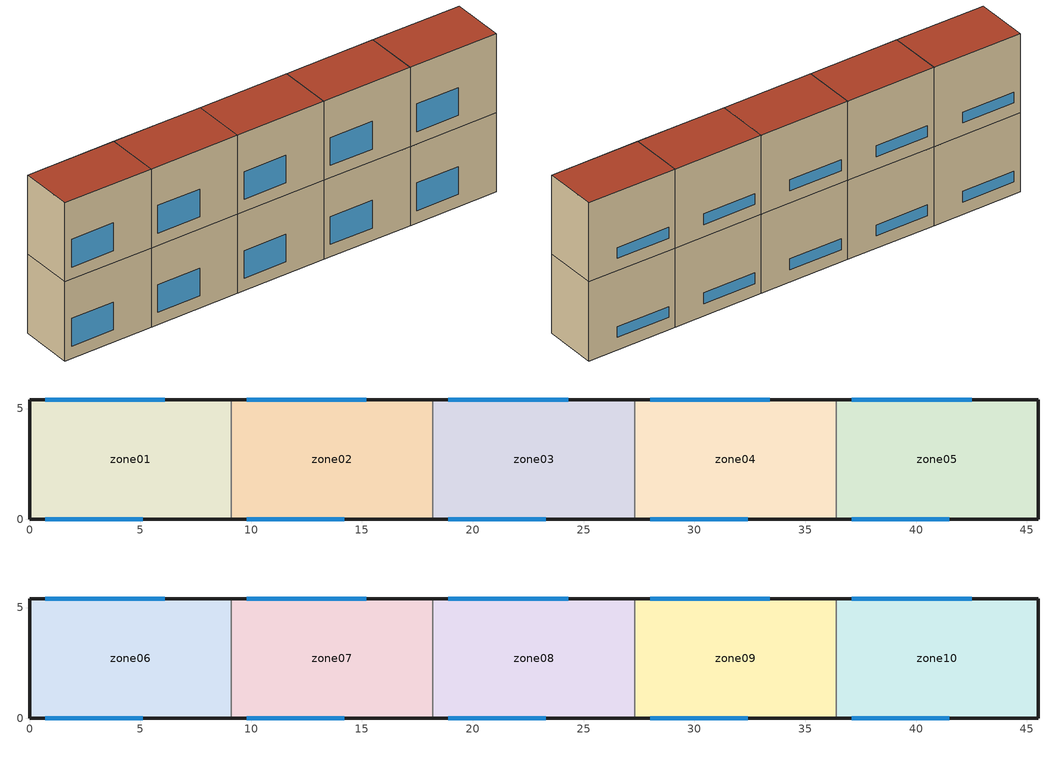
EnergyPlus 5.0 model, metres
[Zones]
zone01
 floor ground (GROUND_FLOOR): 9.1,5.4 9.1,0 0,0 0,5.4 z0
 wall outside (EXT_WALL): 9.1,5.4 0,5.4 0,0 9.1,0 z0:8
 wall to zone02 (ADJ_WALL): 9.1,0 9.1,5.4 z0:8
 window (EXT_WINDOW1): 0.7,0 5.1,0 z1.25:4.05; 6.1,5.4 0.7,5.4 z1.25:2.35
 ceiling to zone06 (ADJ_CEILING): 0,5.4 0,0 9.1,0 9.1,5.4 z8
zone02
 floor ground (GROUND_FLOOR): 18.2,5.4 18.2,0 9.1,0 9.1,5.4 z0
 wall outside (EXT_WALL): 18.2,5.4 9.1,5.4 / 9.1,0 18.2,0 z0:8
 wall to zone03 (ADJ_WALL): 18.2,0 18.2,5.4 z0:8
 wall to zone01 (ADJ_WALL): 9.1,5.4 9.1,0 z0:8
 window (EXT_WINDOW1): 9.8,0 14.2,0 z1.25:4.05; 15.2,5.4 9.8,5.4 z1.25:2.35
 ceiling to zone07 (ADJ_CEILING): 9.1,5.4 9.1,0 18.2,0 18.2,5.4 z8
zone03
 floor ground (GROUND_FLOOR): 27.3,5.4 27.3,0 18.2,0 18.2,5.4 z0
 wall outside (EXT_WALL): 27.3,5.4 18.2,5.4 / 18.2,0 27.3,0 z0:8
 wall to zone04 (ADJ_WALL): 27.3,0 27.3,5.4 z0:8
 wall to zone02 (ADJ_WALL): 18.2,5.4 18.2,0 z0:8
 window (EXT_WINDOW1): 18.9,0 23.3,0 z1.25:4.05; 24.3,5.4 18.9,5.4 z1.25:2.35
 ceiling to zone08 (ADJ_CEILING): 18.2,5.4 18.2,0 27.3,0 27.3,5.4 z8
zone04
 floor ground (GROUND_FLOOR): 36.4,5.4 36.4,0 27.3,0 27.3,5.4 z0
 wall outside (EXT_WALL): 36.4,5.4 27.3,5.4 / 27.3,0 36.4,0 z0:8
 wall to zone05 (ADJ_WALL): 36.4,0 36.4,5.4 z0:8
 wall to zone03 (ADJ_WALL): 27.3,5.4 27.3,0 z0:8
 window (EXT_WINDOW1): 28,0 32.4,0 z1.25:4.05; 33.4,5.4 28,5.4 z1.25:2.35
 ceiling to zone09 (ADJ_CEILING): 27.3,5.4 27.3,0 36.4,0 36.4,5.4 z8
zone05
 floor ground (GROUND_FLOOR): 45.5,5.4 45.5,0 36.4,0 36.4,5.4 z0
 wall outside (EXT_WALL): 36.4,0 45.5,0 45.5,5.4 36.4,5.4 z0:8
 wall to zone04 (ADJ_WALL): 36.4,5.4 36.4,0 z0:8
 window (EXT_WINDOW1): 37.1,0 41.5,0 z1.25:4.05; 42.5,5.4 37.1,5.4 z1.25:2.35
 ceiling to zone10 (ADJ_CEILING): 36.4,5.4 36.4,0 45.5,0 45.5,5.4 z8
zone06
 floor to zone01 (ADJ_CEILING): 9.1,5.4 9.1,0 0,0 0,5.4 z8
 wall outside (EXT_WALL): 9.1,5.4 0,5.4 0,0 9.1,0 z8:16
 wall to zone07 (ADJ_WALL): 9.1,0 9.1,5.4 z8:16
 window (EXT_WINDOW1): 0.7,0 5.1,0 z9.25:12.05; 6.1,5.4 0.7,5.4 z9.25:10.35
 roof outside (EXT_ROOF): 0,5.4 0,0 9.1,0 9.1,5.4 z16
zone07
 floor to zone02 (ADJ_CEILING): 18.2,5.4 18.2,0 9.1,0 9.1,5.4 z8
 wall outside (EXT_WALL): 18.2,5.4 9.1,5.4 / 9.1,0 18.2,0 z8:16
 wall to zone08 (ADJ_WALL): 18.2,0 18.2,5.4 z8:16
 wall to zone06 (ADJ_WALL): 9.1,5.4 9.1,0 z8:16
 window (EXT_WINDOW1): 9.8,0 14.2,0 z9.25:12.05; 15.2,5.4 9.8,5.4 z9.25:10.35
 roof outside (EXT_ROOF): 9.1,5.4 9.1,0 18.2,0 18.2,5.4 z16
zone08
 floor to zone03 (ADJ_CEILING): 27.3,5.4 27.3,0 18.2,0 18.2,5.4 z8
 wall outside (EXT_WALL): 27.3,5.4 18.2,5.4 / 18.2,0 27.3,0 z8:16
 wall to zone09 (ADJ_WALL): 27.3,0 27.3,5.4 z8:16
 wall to zone07 (ADJ_WALL): 18.2,5.4 18.2,0 z8:16
 window (EXT_WINDOW1): 18.9,0 23.3,0 z9.25:12.05; 24.3,5.4 18.9,5.4 z9.25:10.35
 roof outside (EXT_ROOF): 18.2,5.4 18.2,0 27.3,0 27.3,5.4 z16
zone09
 floor to zone04 (ADJ_CEILING): 36.4,5.4 36.4,0 27.3,0 27.3,5.4 z8
 wall outside (EXT_WALL): 36.4,5.4 27.3,5.4 / 27.3,0 36.4,0 z8:16
 wall to zone10 (ADJ_WALL): 36.4,0 36.4,5.4 z8:16
 wall to zone08 (ADJ_WALL): 27.3,5.4 27.3,0 z8:16
 window (EXT_WINDOW1): 28,0 32.4,0 z9.25:12.05; 33.4,5.4 28,5.4 z9.25:10.35
 roof outside (EXT_ROOF): 27.3,5.4 27.3,0 36.4,0 36.4,5.4 z16
zone10
 floor to zone05 (ADJ_CEILING): 45.5,5.4 45.5,0 36.4,0 36.4,5.4 z8
 wall outside (EXT_WALL): 36.4,0 45.5,0 45.5,5.4 36.4,5.4 z8:16
 wall to zone09 (ADJ_WALL): 36.4,5.4 36.4,0 z8:16
 window (EXT_WINDOW1): 37.1,0 41.5,0 z9.25:12.05; 42.5,5.4 37.1,5.4 z9.25:10.35
 roof outside (EXT_ROOF): 36.4,5.4 36.4,0 45.5,0 45.5,5.4 z16
[Building]
TRNSYS18: North Axis {deg}=0; Terrain=City; Loads Convergence Tolerance Value=0; Temperature Convergence Tolerance Value {deltaC}=0; Solar Distribution=FullInteriorAndExterior; Maximum Number of Warmup Days=0
[Site:Location]
not used: Latitude {deg}=0; Longitude {deg}=0; Time Zone {hr}=0; Elevation {m}=0
[Construction]
GROUND_FLOOR; EXT_WALL; EXT_ROOF; ADJ_WALL; ADJ_CEILING; EXT_WINDOW1: 
[WindowProperty:ShadingControl]
ESHADE=0; ISHADE=INPUT 1*MAX_ISHADE : SHADECNTRL=ISHADE_INTERNAL
[SurfaceProperty:OtherSideCoefficients]
BOUNDARY=IDENTICAL; BOUNDARY=INPUT 1*TBOUNDARY; BOUNDARY=INPUT 1*TBOUNDARY_2; BOUNDARY=INPUT 1*TBOUNDARY_3; BOUNDARY=INPUT 1*TGROUND; BOUNDARY=20; BOUNDARY=15
[Zone] Multiplier=1
zone01; zone02; zone03; zone04; zone05; zone06; zone07; zone08; zone09; zone10
